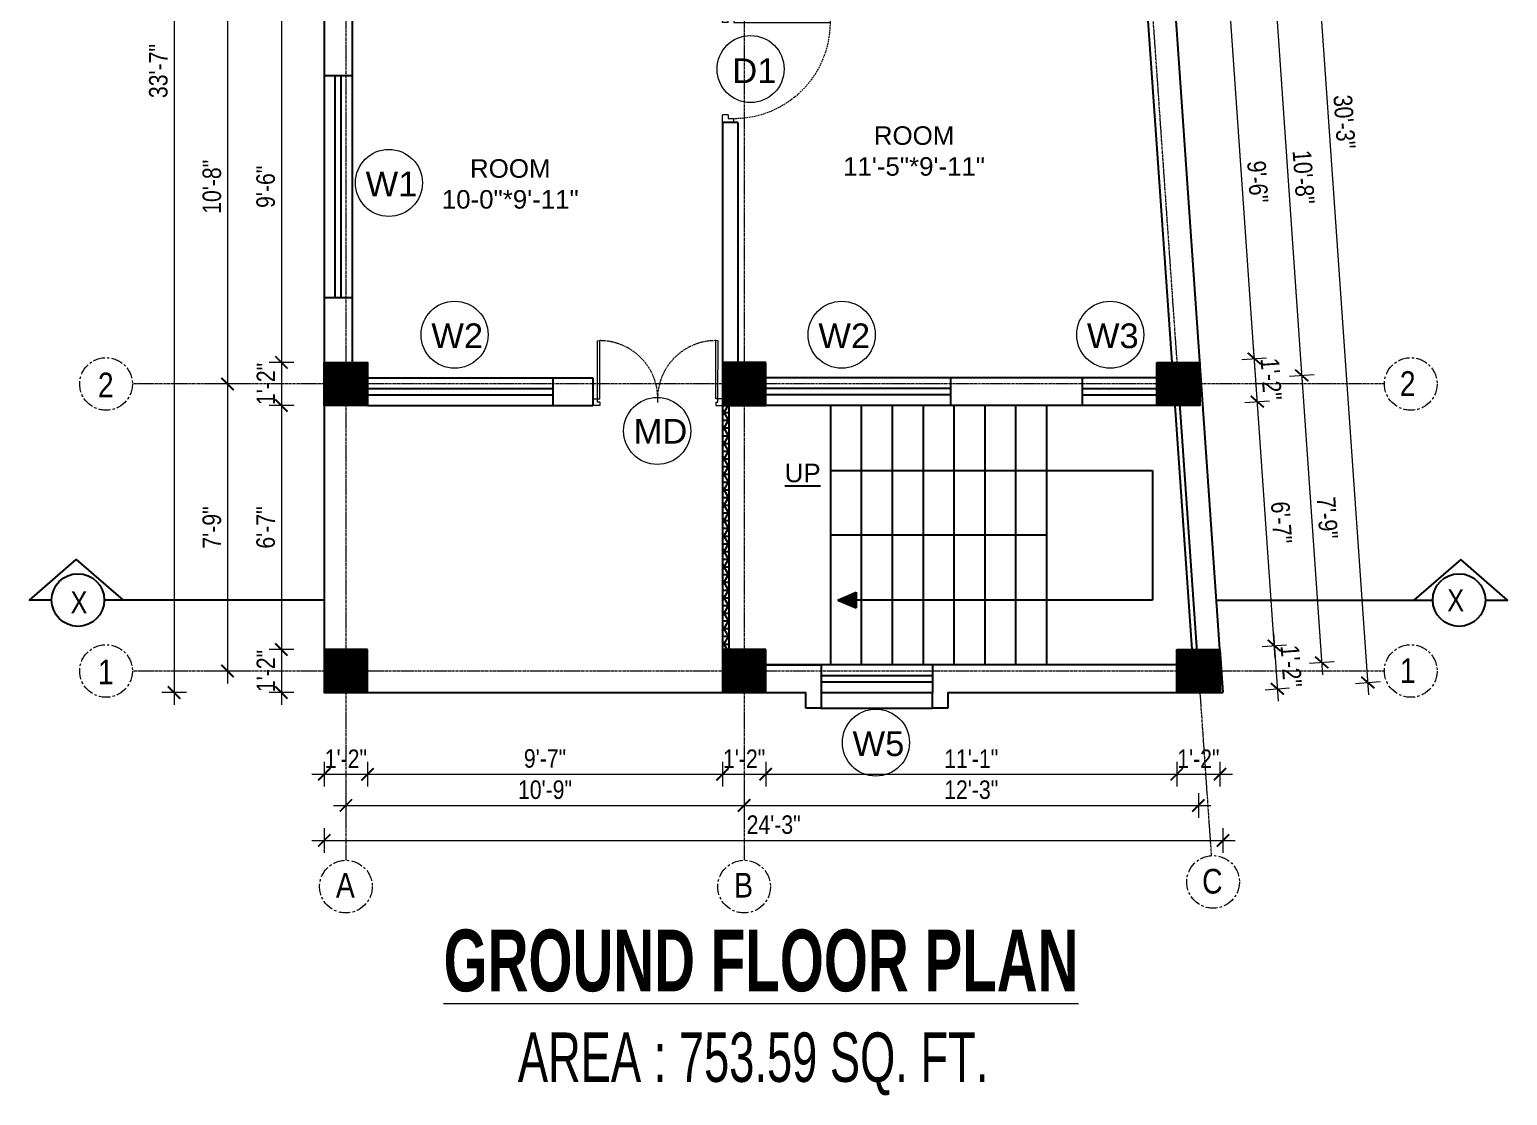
# Model space of a CAD drawing. Header units: inches. Extents: x -5142662 to -4941318, y -3361958 to -3160563.
# Drawn here: x -5011546.9 to -5011068.2, y -3260558.7 to -3260213.4 of the extents above; entities that cross this region are included whole.
import ezdxf

# ---------------------------------------------------------------- set-up
doc = ezdxf.new("R2010")
doc.units = ezdxf.units.IN
doc.header["$LTSCALE"] = 2
doc.header["$MEASUREMENT"] = 0
doc.header["$PDMODE"] = 34
doc.linetypes.add('CENTER', pattern=[2, 1.25, -0.25, 0.25, -0.25])
doc.linetypes.add('HIDDEN', pattern=[0.375, 0.25, -0.125])
doc.layers.get('0').update_dxf_attribs({"linetype": 'CONTINUOUS'})
doc.layers.get('DEFPOINTS').update_dxf_attribs({"color": 141, "linetype": 'CONTINUOUS'})
doc.layers.add('A-Hatch', color=7, linetype='CONTINUOUS')
for name, color, linetype, lineweight in [('Annotate-Lite.w', 177, 'CONTINUOUS', 9), ('Annotations-Bold.w', 177, 'CONTINUOUS', 13), ('DIM 1-100', 4, 'CONTINUOUS', 13), ('Door-Window.w', 4, 'CONTINUOUS', 15), ('TEXT', 181, 'CONTINUOUS', 25), ('Text-100.w', 254, 'CONTINUOUS', 9)]:
    doc.layers.add(name, color=color, linetype=linetype, lineweight=lineweight)
doc.styles.add('ARAIL', font='ARIALN.TTF')
doc.styles.add('Arial', font='arial.ttf', dxfattribs={"width": 0.8, "height": 12})
doc.styles.add('arial.', font='arial.ttf')
doc.styles.add('gaurav', font='arial.ttf')
doc.styles.get("Standard").update_dxf_attribs({"font": 'ARIALN.TTF'})
doc.dimstyles.new('1 by 96', dxfattribs={"dimtxt": 6, "dimasz": 4, "dimexe": 4, "dimexo": 4, "dimgap": 2, "dimtad": 1, "dimdec": 0, "dimzin": 0, "dimdsep": 46, "dimlunit": 4, "dimtxsty": 'Standard', "dimblk": 'ARCHTICK', "dimcen": 0, "dimdle": 4, "dimadec": 0, "dimazin": 0, "dimtfac": 1, "dimtdec": 0, "dimtix": 1, "dimtofl": 0, "dimtmove": 1, "dimatfit": 3, "dimldrblk": 'ARCHTICK', "dimfxl": 4, "dimfxlon": 1, "dimtolj": 1, "dimtzin": 0, "dimlwd": -1, "dimlwe": -1, "dimarcsym": 0})
pattern_1 = [(45, (79981.29465, -1619.9974), (-0.0883883476483, 0.0883883476483), [])]

# ---------------------------------------------------------------- blocks, each defined once
blk = doc.blocks.new('FDFDRE')
at = {"ltscale": 3}
for p, q in [((165701.11, -58637.82), (165701.1, -58641.5)), ((165701.1, -58641.5), (165703.55, -58641.5)), ((165704.78, -58637.83), (165701.11, -58637.82)), ((165703.55, -58641.5), (165703.53, -58672.63)), ((165704.78, -58639.66), (165703.55, -58639.66)), ((165703.55, -58639.66), (165703.55, -58641.5)), ((165703.55, -58641.5), (165704.78, -58641.5)), ((165704.78, -58641.5), (165704.76, -58672.65)), ((165704.78, -58639.66), (165704.78, -58637.83)), ((165766.98, -58637.83), (165770.65, -58637.82)), ((165766.98, -58639.66), (165766.98, -58637.83)), ((165766.98, -58639.66), (165768.2, -58639.66)), ((165766.98, -58641.5), (165767, -58672.65)), ((165768.2, -58641.5), (165766.98, -58641.5)), ((165768.2, -58639.66), (165768.2, -58641.5)), ((165770.65, -58641.5), (165768.2, -58641.5)), ((165768.2, -58641.5), (165768.22, -58672.63)), ((165770.65, -58637.82), (165770.65, -58641.5)), ((165703.53, -58672.63), (165704.76, -58672.65)), ((165768.22, -58672.63), (165767, -58672.65))]:
    blk.add_line(p, q, dxfattribs=at)
at = {"layer": 'Door-Window.w', "color": 9, "linetype": 'HIDDEN', "lineweight": 18}
for centre, start, end in [((165704.78, -58641.5), 269.96183, 3.38353), ((165766.98, -58641.5), 176.61647, 270.03817)]:
    blk.add_arc(centre, 31.16, start, end, dxfattribs=at)
blk = doc.blocks.new('3-0')
at = {"ltscale": 3}
for p, q in [((11063.05, 10097.68), (11065.97, 10099.9)), ((11065.25, 10097.81), (11066.71, 10098.92)), ((11065.97, 10099.9), (11066.71, 10098.92)), ((11063.05, 10097.68), (11064.53, 10095.73)), ((11065.99, 10096.84), (11064.53, 10095.73)), ((11065.99, 10096.84), (11065.25, 10097.81)), ((11085.5, 10074.13), (11110.32, 10092.96)), ((11086.24, 10073.15), (11111.05, 10091.97)), ((11111.05, 10091.97), (11110.32, 10092.96)), ((11084.04, 10073.02), (11082.57, 10071.91)), ((11082.57, 10071.91), (11084.79, 10068.98)), ((11084.04, 10073.02), (11084.78, 10072.04)), ((11084.78, 10072.04), (11086.24, 10073.15)), ((11084.79, 10068.98), (11087.72, 10071.2)), ((11086.24, 10073.15), (11085.5, 10074.13)), ((11087.72, 10071.2), (11086.24, 10073.15))]:
    blk.add_line(p, q, dxfattribs=at)
at = {"layer": 'Door-Window.w', "color": 9, "linetype": 'HIDDEN', "lineweight": 18}
blk.add_arc((11085.5, 10074.13), 31.16, 37.1906, 127.1465, dxfattribs=at)
blk = doc.blocks.new('_ArchTick')
at = {"color": 0, "linetype": 'ByBlock', "const_width": 0.15}
blk.add_lwpolyline([(-0.5, -0.5), (0.5, 0.5)], dxfattribs=at)
blk = doc.blocks.new('*D844')
at = {"layer": 'DEFPOINTS', "color": 0, "ltscale": 0.5, "transparency": 16777216}
for p in [(-5011451.42, -3260207.47), (-5011465.33, -3260321.23), (-5011451.42, -3260321.23)]:
    blk.add_point(p, dxfattribs=at)
at = {"layer": 'DIM 1-100', "color": 0, "ltscale": 0.5, "transparency": 16777216}
for p, q in [((-5011461.33, -3260207.47), (-5011469.33, -3260207.47)), ((-5011465.33, -3260203.47), (-5011465.33, -3260325.23)), ((-5011461.33, -3260321.23), (-5011469.33, -3260321.23))]:
    blk.add_line(p, q, dxfattribs=at)
at = {"layer": 'DIM 1-100', "color": 0, "ltscale": 0.5, "transparency": 16777216, "xscale": 4, "yscale": 4, "zscale": 4}
for p, rotation in [((-5011465.33, -3260207.47), 90), ((-5011465.33, -3260321.23), 270)]:
    blk.add_blockref('_ArchTick', p, dxfattribs=dict(at, rotation=rotation))
at = {"layer": 'DIM 1-100', "color": 0, "ltscale": 0.5, "transparency": 16777216, "insert": (-5011470.39, -3260264.35), "char_height": 6, "attachment_point": 5, "rotation": 90}
blk.add_mtext('\\A1;9\'-6"', dxfattribs=at)
blk = doc.blocks.new('*D806')
at = {"layer": 'DEFPOINTS', "color": 0, "ltscale": 0.5, "transparency": 16777216}
for p in [(-5011451.42, -3260321.23), (-5011465.33, -3260335.23), (-5011451.42, -3260335.23)]:
    blk.add_point(p, dxfattribs=at)
at = {"layer": 'DIM 1-100', "color": 0, "ltscale": 0.5, "transparency": 16777216}
for p, q in [((-5011465.33, -3260317.23), (-5011465.33, -3260339.23)), ((-5011461.33, -3260321.23), (-5011469.33, -3260321.23)), ((-5011461.33, -3260335.23), (-5011469.33, -3260335.23))]:
    blk.add_line(p, q, dxfattribs=at)
at = {"layer": 'DIM 1-100', "color": 0, "ltscale": 0.5, "transparency": 16777216, "xscale": 4, "yscale": 4, "zscale": 4}
for p, rotation in [((-5011465.33, -3260321.23), 90), ((-5011465.33, -3260335.23), 270)]:
    blk.add_blockref('_ArchTick', p, dxfattribs=dict(at, rotation=rotation))
at = {"layer": 'DIM 1-100', "color": 0, "ltscale": 0.5, "transparency": 16777216, "insert": (-5011470.34, -3260328.23), "char_height": 6, "attachment_point": 5, "rotation": 90}
blk.add_mtext('\\A1;1\'-2"', dxfattribs=at)
blk = doc.blocks.new('*D807')
at = {"layer": 'DEFPOINTS', "color": 0, "ltscale": 0.5, "transparency": 16777216}
for p in [(-5011451.42, -3260335.23), (-5011465.33, -3260414.23), (-5011451.42, -3260414.23)]:
    blk.add_point(p, dxfattribs=at)
at = {"layer": 'DIM 1-100', "color": 0, "ltscale": 0.5, "transparency": 16777216}
for p, q in [((-5011465.33, -3260331.23), (-5011465.33, -3260418.23)), ((-5011461.33, -3260335.23), (-5011469.33, -3260335.23)), ((-5011461.33, -3260414.23), (-5011469.33, -3260414.23))]:
    blk.add_line(p, q, dxfattribs=at)
at = {"layer": 'DIM 1-100', "color": 0, "ltscale": 0.5, "transparency": 16777216, "xscale": 4, "yscale": 4, "zscale": 4}
for p, rotation in [((-5011465.33, -3260335.23), 90), ((-5011465.33, -3260414.23), 270)]:
    blk.add_blockref('_ArchTick', p, dxfattribs=dict(at, rotation=rotation))
at = {"layer": 'DIM 1-100', "color": 0, "ltscale": 0.5, "transparency": 16777216, "insert": (-5011470.39, -3260374.73), "char_height": 6, "attachment_point": 5, "rotation": 90}
blk.add_mtext('\\A1;6\'-7"', dxfattribs=at)
blk = doc.blocks.new('*D808')
at = {"layer": 'DEFPOINTS', "color": 0, "ltscale": 0.5, "transparency": 16777216}
for p in [(-5011451.42, -3260414.23), (-5011465.33, -3260428.23), (-5011451.42, -3260428.23)]:
    blk.add_point(p, dxfattribs=at)
at = {"layer": 'DIM 1-100', "color": 0, "ltscale": 0.5, "transparency": 16777216}
for p, q in [((-5011465.33, -3260410.23), (-5011465.33, -3260432.23)), ((-5011461.33, -3260414.23), (-5011469.33, -3260414.23)), ((-5011461.33, -3260428.23), (-5011469.33, -3260428.23))]:
    blk.add_line(p, q, dxfattribs=at)
at = {"layer": 'DIM 1-100', "color": 0, "ltscale": 0.5, "transparency": 16777216, "xscale": 4, "yscale": 4, "zscale": 4}
for p, rotation in [((-5011465.33, -3260414.23), 90), ((-5011465.33, -3260428.23), 270)]:
    blk.add_blockref('_ArchTick', p, dxfattribs=dict(at, rotation=rotation))
at = {"layer": 'DIM 1-100', "color": 0, "ltscale": 0.5, "transparency": 16777216, "insert": (-5011470.34, -3260421.23), "char_height": 6, "attachment_point": 5, "rotation": 90}
blk.add_mtext('\\A1;1\'-2"', dxfattribs=at)
blk = doc.blocks.new('*D810')
at = {"layer": 'DEFPOINTS', "color": 0, "ltscale": 0.5, "transparency": 16777216}
for p in [(-5011444.42, -3260200.47), (-5011482.75, -3260328.23), (-5011444.42, -3260328.23)]:
    blk.add_point(p, dxfattribs=at)
at = {"layer": 'DIM 1-100', "color": 0, "ltscale": 0.5, "transparency": 16777216}
for p, q in [((-5011482.75, -3260196.47), (-5011482.75, -3260332.23)), ((-5011478.75, -3260200.47), (-5011486.75, -3260200.47)), ((-5011478.75, -3260328.23), (-5011486.75, -3260328.23))]:
    blk.add_line(p, q, dxfattribs=at)
at = {"layer": 'DIM 1-100', "color": 0, "ltscale": 0.5, "transparency": 16777216, "xscale": 4, "yscale": 4, "zscale": 4}
for p, rotation in [((-5011482.75, -3260200.47), 90), ((-5011482.75, -3260328.23), 270)]:
    blk.add_blockref('_ArchTick', p, dxfattribs=dict(at, rotation=rotation))
at = {"layer": 'DIM 1-100', "color": 0, "ltscale": 0.5, "transparency": 16777216, "insert": (-5011487.82, -3260264.35), "char_height": 6, "attachment_point": 5, "rotation": 90}
blk.add_mtext('\\A1;10\'-8"', dxfattribs=at)
blk = doc.blocks.new('*D811')
at = {"layer": 'DEFPOINTS', "color": 0, "ltscale": 0.5, "transparency": 16777216}
for p in [(-5011444.42, -3260328.23), (-5011482.75, -3260421.23), (-5011444.42, -3260421.23)]:
    blk.add_point(p, dxfattribs=at)
at = {"layer": 'DIM 1-100', "color": 0, "ltscale": 0.5, "transparency": 16777216}
for p, q in [((-5011482.75, -3260324.23), (-5011482.75, -3260425.23)), ((-5011478.75, -3260328.23), (-5011486.75, -3260328.23)), ((-5011478.75, -3260421.23), (-5011486.75, -3260421.23))]:
    blk.add_line(p, q, dxfattribs=at)
at = {"layer": 'DIM 1-100', "color": 0, "ltscale": 0.5, "transparency": 16777216, "xscale": 4, "yscale": 4, "zscale": 4}
for p, rotation in [((-5011482.75, -3260328.23), 90), ((-5011482.75, -3260421.23), 270)]:
    blk.add_blockref('_ArchTick', p, dxfattribs=dict(at, rotation=rotation))
at = {"layer": 'DIM 1-100', "color": 0, "ltscale": 0.5, "transparency": 16777216, "insert": (-5011487.82, -3260374.73), "char_height": 6, "attachment_point": 5, "rotation": 90}
blk.add_mtext('\\A1;7\'-9"', dxfattribs=at)
blk = doc.blocks.new('*D812')
at = {"layer": 'DEFPOINTS', "color": 0, "ltscale": 0.5, "transparency": 16777216}
for p in [(-5011451.42, -3260025.47), (-5011500.09, -3260428.23), (-5011451.42, -3260428.23)]:
    blk.add_point(p, dxfattribs=at)
at = {"layer": 'DIM 1-100', "color": 0, "ltscale": 0.5, "transparency": 16777216}
for p, q in [((-5011496.09, -3260025.47), (-5011504.09, -3260025.47)), ((-5011500.09, -3260021.47), (-5011500.09, -3260432.23)), ((-5011496.09, -3260428.23), (-5011504.09, -3260428.23))]:
    blk.add_line(p, q, dxfattribs=at)
at = {"layer": 'DIM 1-100', "color": 0, "ltscale": 0.5, "transparency": 16777216, "xscale": 4, "yscale": 4, "zscale": 4}
for p, rotation in [((-5011500.09, -3260025.47), 90), ((-5011500.09, -3260428.23), 270)]:
    blk.add_blockref('_ArchTick', p, dxfattribs=dict(at, rotation=rotation))
at = {"layer": 'DIM 1-100', "color": 0, "ltscale": 0.5, "transparency": 16777216, "insert": (-5011505.15, -3260226.85), "char_height": 6, "attachment_point": 5, "rotation": 90}
blk.add_mtext('\\A1;33\'-7"', dxfattribs=at)
blk = doc.blocks.new('*D817')
at = {"layer": 'DEFPOINTS', "color": 0, "ltscale": 0.5, "transparency": 16777216}
for p in [(-5011451.42, -3260428.23), (-5011437.42, -3260428.23), (-5011437.42, -3260454.67)]:
    blk.add_point(p, dxfattribs=at)
at = {"layer": 'DIM 1-100', "color": 0, "ltscale": 0.5, "transparency": 16777216}
for p, q in [((-5011451.42, -3260450.67), (-5011451.42, -3260458.67)), ((-5011437.42, -3260450.67), (-5011437.42, -3260458.67)), ((-5011455.42, -3260454.67), (-5011433.42, -3260454.67))]:
    blk.add_line(p, q, dxfattribs=at)
at = {"layer": 'DIM 1-100', "color": 0, "ltscale": 0.5, "transparency": 16777216, "xscale": 4, "yscale": 4, "zscale": 4, "rotation": 180}
blk.add_blockref('_ArchTick', (-5011451.42, -3260454.67), dxfattribs=at)
at = {"layer": 'DIM 1-100', "color": 0, "ltscale": 0.5, "transparency": 16777216, "xscale": 4, "yscale": 4, "zscale": 4}
blk.add_blockref('_ArchTick', (-5011437.42, -3260454.67), dxfattribs=at)
at = {"layer": 'DIM 1-100', "color": 0, "ltscale": 0.5, "transparency": 16777216, "insert": (-5011444.42, -3260449.66), "char_height": 6, "attachment_point": 5}
blk.add_mtext('\\A1;1\'-2"', dxfattribs=at)
blk = doc.blocks.new('*D818')
at = {"layer": 'DEFPOINTS', "color": 0, "ltscale": 0.5, "transparency": 16777216}
for p in [(-5011437.42, -3260428.23), (-5011322.42, -3260428.23), (-5011322.42, -3260454.67)]:
    blk.add_point(p, dxfattribs=at)
at = {"layer": 'DIM 1-100', "color": 0, "ltscale": 0.5, "transparency": 16777216}
for p, q in [((-5011437.42, -3260450.67), (-5011437.42, -3260458.67)), ((-5011322.42, -3260450.67), (-5011322.42, -3260458.67)), ((-5011441.42, -3260454.67), (-5011318.42, -3260454.67))]:
    blk.add_line(p, q, dxfattribs=at)
at = {"layer": 'DIM 1-100', "color": 0, "ltscale": 0.5, "transparency": 16777216, "xscale": 4, "yscale": 4, "zscale": 4, "rotation": 180}
blk.add_blockref('_ArchTick', (-5011437.42, -3260454.67), dxfattribs=at)
at = {"layer": 'DIM 1-100', "color": 0, "ltscale": 0.5, "transparency": 16777216, "xscale": 4, "yscale": 4, "zscale": 4}
blk.add_blockref('_ArchTick', (-5011322.42, -3260454.67), dxfattribs=at)
at = {"layer": 'DIM 1-100', "color": 0, "ltscale": 0.5, "transparency": 16777216, "insert": (-5011379.92, -3260449.6), "char_height": 6, "attachment_point": 5}
blk.add_mtext('\\A1;9\'-7"', dxfattribs=at)
blk = doc.blocks.new('*D819')
at = {"layer": 'DEFPOINTS', "color": 0, "ltscale": 0.5, "transparency": 16777216}
for p in [(-5011322.42, -3260428.23), (-5011308.42, -3260428.23), (-5011308.42, -3260454.67)]:
    blk.add_point(p, dxfattribs=at)
at = {"layer": 'DIM 1-100', "color": 0, "ltscale": 0.5, "transparency": 16777216}
for p, q in [((-5011322.42, -3260450.67), (-5011322.42, -3260458.67)), ((-5011308.42, -3260450.67), (-5011308.42, -3260458.67)), ((-5011326.42, -3260454.67), (-5011304.42, -3260454.67))]:
    blk.add_line(p, q, dxfattribs=at)
at = {"layer": 'DIM 1-100', "color": 0, "ltscale": 0.5, "transparency": 16777216, "xscale": 4, "yscale": 4, "zscale": 4, "rotation": 180}
blk.add_blockref('_ArchTick', (-5011322.42, -3260454.67), dxfattribs=at)
at = {"layer": 'DIM 1-100', "color": 0, "ltscale": 0.5, "transparency": 16777216, "xscale": 4, "yscale": 4, "zscale": 4}
blk.add_blockref('_ArchTick', (-5011308.42, -3260454.67), dxfattribs=at)
at = {"layer": 'DIM 1-100', "color": 0, "ltscale": 0.5, "transparency": 16777216, "insert": (-5011315.42, -3260449.66), "char_height": 6, "attachment_point": 5}
blk.add_mtext('\\A1;1\'-2"', dxfattribs=at)
blk = doc.blocks.new('*D820')
at = {"layer": 'DEFPOINTS', "color": 0, "ltscale": 0.5, "transparency": 16777216}
for p in [(-5011308.42, -3260428.23), (-5011175.27, -3260428.23), (-5011175.27, -3260454.67)]:
    blk.add_point(p, dxfattribs=at)
at = {"layer": 'DIM 1-100', "color": 0, "ltscale": 0.5, "transparency": 16777216}
for p, q in [((-5011308.42, -3260450.67), (-5011308.42, -3260458.67)), ((-5011175.27, -3260450.67), (-5011175.27, -3260458.67)), ((-5011312.42, -3260454.67), (-5011171.27, -3260454.67))]:
    blk.add_line(p, q, dxfattribs=at)
at = {"layer": 'DIM 1-100', "color": 0, "ltscale": 0.5, "transparency": 16777216, "xscale": 4, "yscale": 4, "zscale": 4, "rotation": 180}
blk.add_blockref('_ArchTick', (-5011308.42, -3260454.67), dxfattribs=at)
at = {"layer": 'DIM 1-100', "color": 0, "ltscale": 0.5, "transparency": 16777216, "xscale": 4, "yscale": 4, "zscale": 4}
blk.add_blockref('_ArchTick', (-5011175.27, -3260454.67), dxfattribs=at)
at = {"layer": 'DIM 1-100', "color": 0, "ltscale": 0.5, "transparency": 16777216, "insert": (-5011241.85, -3260449.66), "char_height": 6, "attachment_point": 5}
blk.add_mtext('\\A1;11\'-1"', dxfattribs=at)
blk = doc.blocks.new('*D845')
at = {"layer": 'DEFPOINTS', "color": 0, "ltscale": 0.5, "transparency": 16777216}
for p in [(-5011175.27, -3260428.23), (-5011161.27, -3260428.23), (-5011161.27, -3260454.67)]:
    blk.add_point(p, dxfattribs=at)
at = {"layer": 'DIM 1-100', "color": 0, "ltscale": 0.5, "transparency": 16777216}
for p, q in [((-5011175.27, -3260450.67), (-5011175.27, -3260458.67)), ((-5011161.27, -3260450.67), (-5011161.27, -3260458.67)), ((-5011179.27, -3260454.67), (-5011157.27, -3260454.67))]:
    blk.add_line(p, q, dxfattribs=at)
at = {"layer": 'DIM 1-100', "color": 0, "ltscale": 0.5, "transparency": 16777216, "xscale": 4, "yscale": 4, "zscale": 4, "rotation": 180}
blk.add_blockref('_ArchTick', (-5011175.27, -3260454.67), dxfattribs=at)
at = {"layer": 'DIM 1-100', "color": 0, "ltscale": 0.5, "transparency": 16777216, "xscale": 4, "yscale": 4, "zscale": 4}
blk.add_blockref('_ArchTick', (-5011161.27, -3260454.67), dxfattribs=at)
at = {"layer": 'DIM 1-100', "color": 0, "ltscale": 0.5, "transparency": 16777216, "insert": (-5011168.27, -3260449.66), "char_height": 6, "attachment_point": 5}
blk.add_mtext('\\A1;1\'-2"', dxfattribs=at)
blk = doc.blocks.new('*D846')
at = {"layer": 'DEFPOINTS', "color": 0, "ltscale": 0.5, "transparency": 16777216}
for p in [(-5011444.42, -3260421.23), (-5011315.42, -3260421.23), (-5011315.42, -3260464.79)]:
    blk.add_point(p, dxfattribs=at)
at = {"layer": 'DIM 1-100', "color": 0, "ltscale": 0.5, "transparency": 16777216}
for p, q in [((-5011444.42, -3260460.79), (-5011444.42, -3260468.79)), ((-5011315.42, -3260460.79), (-5011315.42, -3260468.79)), ((-5011448.42, -3260464.79), (-5011311.42, -3260464.79))]:
    blk.add_line(p, q, dxfattribs=at)
at = {"layer": 'DIM 1-100', "color": 0, "ltscale": 0.5, "transparency": 16777216, "xscale": 4, "yscale": 4, "zscale": 4, "rotation": 180}
blk.add_blockref('_ArchTick', (-5011444.42, -3260464.79), dxfattribs=at)
at = {"layer": 'DIM 1-100', "color": 0, "ltscale": 0.5, "transparency": 16777216, "xscale": 4, "yscale": 4, "zscale": 4}
blk.add_blockref('_ArchTick', (-5011315.42, -3260464.79), dxfattribs=at)
at = {"layer": 'DIM 1-100', "color": 0, "ltscale": 0.5, "transparency": 16777216, "insert": (-5011379.92, -3260459.72), "char_height": 6, "attachment_point": 5}
blk.add_mtext('\\A1;10\'-9"', dxfattribs=at)
blk = doc.blocks.new('*D847')
at = {"layer": 'DEFPOINTS', "color": 0, "ltscale": 0.5, "transparency": 16777216}
for p in [(-5011315.42, -3260421.23), (-5011168.27, -3260421.23), (-5011168.27, -3260464.79)]:
    blk.add_point(p, dxfattribs=at)
at = {"layer": 'DIM 1-100', "color": 0, "ltscale": 0.5, "transparency": 16777216}
for p, q in [((-5011315.42, -3260460.79), (-5011315.42, -3260468.79)), ((-5011168.27, -3260460.79), (-5011168.27, -3260468.79)), ((-5011319.42, -3260464.79), (-5011164.27, -3260464.79))]:
    blk.add_line(p, q, dxfattribs=at)
at = {"layer": 'DIM 1-100', "color": 0, "ltscale": 0.5, "transparency": 16777216, "xscale": 4, "yscale": 4, "zscale": 4, "rotation": 180}
blk.add_blockref('_ArchTick', (-5011315.42, -3260464.79), dxfattribs=at)
at = {"layer": 'DIM 1-100', "color": 0, "ltscale": 0.5, "transparency": 16777216, "xscale": 4, "yscale": 4, "zscale": 4}
blk.add_blockref('_ArchTick', (-5011168.27, -3260464.79), dxfattribs=at)
at = {"layer": 'DIM 1-100', "color": 0, "ltscale": 0.5, "transparency": 16777216, "insert": (-5011241.85, -3260459.72), "char_height": 6, "attachment_point": 5}
blk.add_mtext('\\A1;12\'-3"', dxfattribs=at)
blk = doc.blocks.new('*D848')
at = {"layer": 'DEFPOINTS', "color": 0, "ltscale": 0.5, "transparency": 16777216}
for p in [(-5011451.42, -3260428.23), (-5011160.3, -3260428.23), (-5011160.3, -3260476.11)]:
    blk.add_point(p, dxfattribs=at)
at = {"layer": 'DIM 1-100', "color": 0, "ltscale": 0.5, "transparency": 16777216}
for p, q in [((-5011451.42, -3260472.11), (-5011451.42, -3260480.11)), ((-5011160.3, -3260472.11), (-5011160.3, -3260480.11)), ((-5011455.42, -3260476.11), (-5011156.3, -3260476.11))]:
    blk.add_line(p, q, dxfattribs=at)
at = {"layer": 'DIM 1-100', "color": 0, "ltscale": 0.5, "transparency": 16777216, "xscale": 4, "yscale": 4, "zscale": 4, "rotation": 180}
blk.add_blockref('_ArchTick', (-5011451.42, -3260476.11), dxfattribs=at)
at = {"layer": 'DIM 1-100', "color": 0, "ltscale": 0.5, "transparency": 16777216, "xscale": 4, "yscale": 4, "zscale": 4}
blk.add_blockref('_ArchTick', (-5011160.3, -3260476.11), dxfattribs=at)
at = {"layer": 'DIM 1-100', "color": 0, "ltscale": 0.5, "transparency": 16777216, "insert": (-5011305.86, -3260471.05), "char_height": 6, "attachment_point": 5}
blk.add_mtext('\\A1;24\'-3"', dxfattribs=at)
blk = doc.blocks.new('*D849')
at = {"layer": 'DEFPOINTS', "color": 0, "ltscale": 0.5, "transparency": 16777216}
for p in [(-5011161.27, -3260414.23), (-5011142.69, -3260427), (-5011160.3, -3260428.23)]:
    blk.add_point(p, dxfattribs=at)
at = {"layer": 'DIM 1-100', "color": 0, "ltscale": 0.5, "transparency": 16777216}
for p, q in [((-5011147.66, -3260413.28), (-5011139.68, -3260412.72)), ((-5011143.95, -3260409.01), (-5011142.42, -3260430.99)), ((-5011146.68, -3260427.28), (-5011138.7, -3260426.72))]:
    blk.add_line(p, q, dxfattribs=at)
at = {"layer": 'DIM 1-100', "color": 0, "ltscale": 0.5, "transparency": 16777216, "xscale": 4, "yscale": 4, "zscale": 4}
for p, rotation in [((-5011143.67, -3260413), 93.98810611649257), ((-5011142.69, -3260427), 273.9881061164926)]:
    blk.add_blockref('_ArchTick', p, dxfattribs=dict(at, rotation=rotation))
at = {"layer": 'DIM 1-100', "color": 0, "ltscale": 0.5, "transparency": 16777216, "insert": (-5011138.18, -3260419.65), "char_height": 6, "attachment_point": 5, "rotation": 273.9881}
blk.add_mtext('\\A1;1\'-2"', dxfattribs=at)
blk = doc.blocks.new('*D850')
at = {"layer": 'DEFPOINTS', "color": 0, "ltscale": 0.5, "transparency": 16777216}
for p in [(-5011167.41, -3260335.23), (-5011149.18, -3260333.96), (-5011161.27, -3260414.23)]:
    blk.add_point(p, dxfattribs=at)
at = {"layer": 'DIM 1-100', "color": 0, "ltscale": 0.5, "transparency": 16777216}
for p, q in [((-5011143.39, -3260416.99), (-5011149.46, -3260329.97)), ((-5011153.17, -3260334.23), (-5011145.19, -3260333.68)), ((-5011147.66, -3260413.28), (-5011139.68, -3260412.72))]:
    blk.add_line(p, q, dxfattribs=at)
at = {"layer": 'DIM 1-100', "color": 0, "ltscale": 0.5, "transparency": 16777216, "xscale": 4, "yscale": 4, "zscale": 4}
for p, rotation in [((-5011149.18, -3260333.96), 93.98810609594732), ((-5011143.67, -3260413), 273.9881060959473)]:
    blk.add_blockref('_ArchTick', p, dxfattribs=dict(at, rotation=rotation))
at = {"layer": 'DIM 1-100', "color": 0, "ltscale": 0.5, "transparency": 16777216, "insert": (-5011141.37, -3260373.13), "char_height": 6, "attachment_point": 5, "rotation": 273.9881}
blk.add_mtext('\\A1;6\'-7"', dxfattribs=at)
blk = doc.blocks.new('*D851')
at = {"layer": 'DEFPOINTS', "color": 0, "ltscale": 0.5, "transparency": 16777216}
for p in [(-5011167.76, -3260321.23), (-5011150.15, -3260320), (-5011167.41, -3260335.23)]:
    blk.add_point(p, dxfattribs=at)
at = {"layer": 'DIM 1-100', "color": 0, "ltscale": 0.5, "transparency": 16777216}
for p, q in [((-5011148.9, -3260337.95), (-5011150.43, -3260316.01)), ((-5011154.14, -3260320.28), (-5011146.16, -3260319.72)), ((-5011153.17, -3260334.23), (-5011145.19, -3260333.68))]:
    blk.add_line(p, q, dxfattribs=at)
at = {"layer": 'DIM 1-100', "color": 0, "ltscale": 0.5, "transparency": 16777216, "xscale": 4, "yscale": 4, "zscale": 4}
for p, rotation in [((-5011150.15, -3260320), 93.98810609594732), ((-5011149.18, -3260333.96), 273.9881060959473)]:
    blk.add_blockref('_ArchTick', p, dxfattribs=dict(at, rotation=rotation))
at = {"layer": 'DIM 1-100', "color": 0, "ltscale": 0.5, "transparency": 16777216, "insert": (-5011144.67, -3260326.63), "char_height": 6, "attachment_point": 5, "rotation": 273.9881}
blk.add_mtext('\\A1;1\'-2"', dxfattribs=at)
blk = doc.blocks.new('*D852')
at = {"layer": 'DEFPOINTS', "color": 0, "ltscale": 0.5, "transparency": 16777216}
for p in [(-5011176.67, -3260207.47), (-5011158.09, -3260206.17), (-5011167.76, -3260321.23)]:
    blk.add_point(p, dxfattribs=at)
at = {"layer": 'DIM 1-100', "color": 0, "ltscale": 0.5, "transparency": 16777216}
for p, q in [((-5011149.88, -3260323.99), (-5011158.37, -3260202.18)), ((-5011162.08, -3260206.45), (-5011154.1, -3260205.89)), ((-5011154.14, -3260320.28), (-5011146.16, -3260319.72))]:
    blk.add_line(p, q, dxfattribs=at)
at = {"layer": 'DIM 1-100', "color": 0, "ltscale": 0.5, "transparency": 16777216, "xscale": 4, "yscale": 4, "zscale": 4}
for p, rotation in [((-5011158.09, -3260206.17), 93.98810609594732), ((-5011150.15, -3260320), 273.9881060959473)]:
    blk.add_blockref('_ArchTick', p, dxfattribs=dict(at, rotation=rotation))
at = {"layer": 'DIM 1-100', "color": 0, "ltscale": 0.5, "transparency": 16777216, "insert": (-5011149.07, -3260262.73), "char_height": 6, "attachment_point": 5, "rotation": 273.9881}
blk.add_mtext('\\A1;9\'-6"', dxfattribs=at)
blk = doc.blocks.new('*D859')
at = {"layer": 'DEFPOINTS', "color": 0, "ltscale": 0.5, "transparency": 16777216}
for p in [(-5011183.67, -3260200.47), (-5011134.8, -3260325.44), (-5011174.76, -3260328.23)]:
    blk.add_point(p, dxfattribs=at)
at = {"layer": 'DIM 1-100', "color": 0, "ltscale": 0.5, "transparency": 16777216}
for p, q in [((-5011147.7, -3260197.96), (-5011139.72, -3260197.4)), ((-5011143.98, -3260193.69), (-5011134.52, -3260329.43)), ((-5011138.79, -3260325.72), (-5011130.81, -3260325.16))]:
    blk.add_line(p, q, dxfattribs=at)
at = {"layer": 'DIM 1-100', "color": 0, "ltscale": 0.5, "transparency": 16777216, "xscale": 4, "yscale": 4, "zscale": 4}
for p, rotation in [((-5011143.71, -3260197.68), 93.98810609594732), ((-5011134.8, -3260325.44), 273.9881060959473)]:
    blk.add_blockref('_ArchTick', p, dxfattribs=dict(at, rotation=rotation))
at = {"layer": 'DIM 1-100', "color": 0, "ltscale": 0.5, "transparency": 16777216, "insert": (-5011134.2, -3260261.21), "char_height": 6, "attachment_point": 5, "rotation": 273.9881}
blk.add_mtext('\\A1;10\'-8"', dxfattribs=at)
blk = doc.blocks.new('*D821')
at = {"layer": 'DEFPOINTS', "color": 0, "ltscale": 0.5, "transparency": 16777216}
for p in [(-5011174.76, -3260328.23), (-5011168.27, -3260421.23), (-5011128.32, -3260418.44)]:
    blk.add_point(p, dxfattribs=at)
at = {"layer": 'DIM 1-100', "color": 0, "ltscale": 0.5, "transparency": 16777216}
for p, q in [((-5011135.08, -3260321.45), (-5011128.04, -3260422.43)), ((-5011138.79, -3260325.72), (-5011130.81, -3260325.16)), ((-5011132.31, -3260418.72), (-5011124.32, -3260418.16))]:
    blk.add_line(p, q, dxfattribs=at)
at = {"layer": 'DIM 1-100', "color": 0, "ltscale": 0.5, "transparency": 16777216, "xscale": 4, "yscale": 4, "zscale": 4}
for p, rotation in [((-5011134.8, -3260325.44), 93.98810609594732), ((-5011128.32, -3260418.44), 273.9881060959473)]:
    blk.add_blockref('_ArchTick', p, dxfattribs=dict(at, rotation=rotation))
at = {"layer": 'DIM 1-100', "color": 0, "ltscale": 0.5, "transparency": 16777216, "insert": (-5011126.51, -3260371.59), "char_height": 6, "attachment_point": 5, "rotation": 273.9881}
blk.add_mtext('\\A1;7\'-9"', dxfattribs=at)
blk = doc.blocks.new('*D823')
at = {"layer": 'DEFPOINTS', "color": 0, "ltscale": 0.5, "transparency": 16777216}
for p in [(-5011138.66, -3260062.36), (-5011185.58, -3260065.63), (-5011160.3, -3260428.23)]:
    blk.add_point(p, dxfattribs=at)
at = {"layer": 'DIM 1-100', "color": 0, "ltscale": 0.5, "transparency": 16777216}
for p, q in [((-5011113.1, -3260428.95), (-5011138.93, -3260058.37)), ((-5011142.65, -3260062.64), (-5011134.67, -3260062.08)), ((-5011117.37, -3260425.23), (-5011109.39, -3260424.68))]:
    blk.add_line(p, q, dxfattribs=at)
at = {"layer": 'DIM 1-100', "color": 0, "ltscale": 0.5, "transparency": 16777216, "xscale": 4, "yscale": 4, "zscale": 4}
for p, rotation in [((-5011138.66, -3260062.36), 93.98810611425189), ((-5011113.38, -3260424.96), 273.9881061142519)]:
    blk.add_blockref('_ArchTick', p, dxfattribs=dict(at, rotation=rotation))
at = {"layer": 'DIM 1-100', "color": 0, "ltscale": 0.5, "transparency": 16777216, "insert": (-5011120.97, -3260243.3), "char_height": 6, "attachment_point": 5, "rotation": 273.9881}
blk.add_mtext('\\A1;30\'-3"', dxfattribs=at)

msp = doc.modelspace()

# ---------------------------------------------------------------- hatches: boundary and pattern name
at = {"layer": 'A-Hatch', "ltscale": 0.5}
h = msp.add_hatch(dxfattribs=at)
h.set_pattern_fill('ANSI31', color=256)
h.set_pattern_definition(pattern_1)
h.paths.add_polyline_path([(-5011437.42, -3260326.23), (-5011437.42, -3260321.23), (-5011451.42, -3260321.23), (-5011451.42, -3260335.23), (-5011437.42, -3260335.23)])
h = msp.add_hatch(dxfattribs=at)
h.set_pattern_fill('ANSI31', color=256)
h.set_pattern_definition(pattern_1)
h.paths.add_polyline_path([(-5011308.42, -3260321.23), (-5011322.42, -3260321.23), (-5011322.42, -3260333.01), (-5011322.42, -3260333.01), (-5011322.42, -3260335.23), (-5011308.42, -3260335.23)])
h = msp.add_hatch(dxfattribs=at)
h.set_pattern_fill('ANSI31', color=256)
h.set_pattern_definition(pattern_1)
h.paths.add_polyline_path([(-5011167.76, -3260321.23), (-5011181.76, -3260321.23), (-5011181.76, -3260335.23), (-5011167.76, -3260335.23)])
at = {"layer": 'A-Hatch', "transparency": 33554661}
h = msp.add_hatch(dxfattribs=at)
h.set_pattern_fill('NET3', color=256, scale=20)
h.set_pattern_definition([(0, (73836.345, -1619.9974), (0, 2.5), []), (60, (73836.345, -1619.9974), (-2.1650635095, 1.25), []), (120, (73836.345, -1619.9974), (-2.1650635095, -1.25), [])])
h.paths.add_polyline_path([(-5011320.42, -3260335.23), (-5011322.42, -3260335.23), (-5011322.42, -3260414.23), (-5011320.42, -3260414.23)])
at = {"layer": 'A-Hatch', "ltscale": 0.5}
h = msp.add_hatch(dxfattribs=at)
h.set_pattern_fill('ANSI31', color=256)
h.set_pattern_definition(pattern_1)
h.paths.add_polyline_path([(-5011285.08, -3260398.23), (-5011279.16, -3260400.74), (-5011279.16, -3260395.72)])
h = msp.add_hatch(dxfattribs=at)
h.set_pattern_fill('ANSI31', color=256)
h.set_pattern_definition(pattern_1)
h.paths.add_polyline_path([(-5011437.42, -3260414.23), (-5011451.42, -3260414.23), (-5011451.42, -3260428.23), (-5011437.42, -3260428.23)])
h = msp.add_hatch(dxfattribs=at)
h.set_pattern_fill('ANSI31', color=256)
h.set_pattern_definition(pattern_1)
h.paths.add_polyline_path([(-5011308.42, -3260414.23), (-5011322.42, -3260414.23), (-5011322.42, -3260428.23), (-5011308.42, -3260428.23)])
h = msp.add_hatch(dxfattribs=at)
h.set_pattern_fill('ANSI31', color=256)
h.set_pattern_definition(pattern_1)
h.paths.add_polyline_path([(-5011161.27, -3260414.23), (-5011175.27, -3260414.23), (-5011175.27, -3260428.23), (-5011161.27, -3260428.23)])

# ---------------------------------------------------------------- linework, layer by layer
at = {"ltscale": 0.5}
for p, q in [((-5011160.3, -3260428.23), (-5011185.58, -3260065.63)), ((-5011451.42, -3260193.47), (-5011451.42, -3260428.23)), ((-5011442.42, -3260207.47), (-5011442.42, -3260321.23)), ((-5011176.78, -3260321.23), (-5011184.71, -3260207.47)), ((-5011442.42, -3260228.35), (-5011451.42, -3260228.35)), ((-5011447.92, -3260300.35), (-5011447.92, -3260228.35)), ((-5011445.92, -3260300.35), (-5011445.92, -3260228.35)), ((-5011322.42, -3260243.47), (-5011322.42, -3260321.23)), ((-5011317.42, -3260243.47), (-5011322.42, -3260243.47)), ((-5011317.42, -3260243.47), (-5011317.42, -3260321.23)), ((-5011442.42, -3260300.35), (-5011451.42, -3260300.35)), ((-5011437.42, -3260326.23), (-5011364.42, -3260326.23)), ((-5011437.42, -3260326.23), (-5011437.42, -3260335.23)), ((-5011377.42, -3260326.23), (-5011377.42, -3260335.23)), ((-5011364.42, -3260326.23), (-5011364.42, -3260335.23)), ((-5011181.76, -3260326.23), (-5011308.42, -3260326.23)), ((-5011248.42, -3260335.23), (-5011248.42, -3260326.23)), ((-5011205.76, -3260335.23), (-5011205.76, -3260326.23)), ((-5011437.42, -3260329.73), (-5011377.42, -3260329.73)), ((-5011437.42, -3260331.73), (-5011377.42, -3260331.73)), ((-5011248.42, -3260329.73), (-5011308.42, -3260329.73)), ((-5011248.42, -3260331.73), (-5011308.42, -3260331.73)), ((-5011205.76, -3260329.73), (-5011181.76, -3260329.73)), ((-5011205.76, -3260331.73), (-5011181.76, -3260331.73)), ((-5011168.27, -3260421.23), (-5011174.76, -3260328.23)), ((-5011437.42, -3260335.23), (-5011364.42, -3260335.23)), ((-5011322.42, -3260335.23), (-5011322.42, -3260414.23)), ((-5011320.42, -3260335.23), (-5011320.42, -3260414.23)), ((-5011181.41, -3260335.23), (-5011308.42, -3260335.23)), ((-5011287.46, -3260335.23), (-5011287.46, -3260377.23)), ((-5011277.46, -3260335.23), (-5011277.46, -3260377.23)), ((-5011267.46, -3260335.23), (-5011267.46, -3260377.23)), ((-5011257.46, -3260335.23), (-5011257.46, -3260377.23)), ((-5011247.46, -3260335.23), (-5011247.46, -3260377.23)), ((-5011237.46, -3260335.23), (-5011237.46, -3260377.23)), ((-5011227.46, -3260335.23), (-5011227.46, -3260377.23)), ((-5011217.46, -3260335.23), (-5011217.46, -3260377.23)), ((-5011181.76, -3260335.23), (-5011205.76, -3260335.23)), ((-5011170.3, -3260414.23), (-5011175.8, -3260335.23)), ((-5011287.46, -3260356.23), (-5011183.17, -3260356.23)), ((-5011183.17, -3260356.23), (-5011183.17, -3260398.23)), ((-5011217.46, -3260377.23), (-5011287.46, -3260377.23)), ((-5011287.46, -3260377.23), (-5011287.46, -3260419.23)), ((-5011277.46, -3260377.23), (-5011277.46, -3260419.23)), ((-5011267.46, -3260377.23), (-5011267.46, -3260419.23)), ((-5011257.46, -3260377.23), (-5011257.46, -3260419.23)), ((-5011247.46, -3260377.23), (-5011247.46, -3260419.23)), ((-5011237.46, -3260377.23), (-5011237.46, -3260419.23)), ((-5011227.46, -3260377.23), (-5011227.46, -3260419.23)), ((-5011217.46, -3260377.23), (-5011217.46, -3260419.23)), ((-5011285.08, -3260398.23), (-5011279.16, -3260395.72)), ((-5011285.08, -3260398.23), (-5011279.16, -3260400.74)), ((-5011279.16, -3260395.72), (-5011279.16, -3260400.74)), ((-5011183.17, -3260398.23), (-5011279.16, -3260398.23)), ((-5011161.27, -3260414.23), (-5011160.3, -3260428.23)), ((-5011175.27, -3260419.23), (-5011308.42, -3260419.23)), ((-5011308.42, -3260419.23), (-5011290.42, -3260419.23)), ((-5011290.42, -3260419.23), (-5011290.42, -3260428.23)), ((-5011290.42, -3260422.73), (-5011254.42, -3260422.73)), ((-5011254.42, -3260419.23), (-5011254.42, -3260428.23)), ((-5011290.42, -3260424.73), (-5011254.42, -3260424.73)), ((-5011451.42, -3260428.23), (-5011295.42, -3260428.23)), ((-5011295.42, -3260433.23), (-5011295.42, -3260428.23)), ((-5011290.42, -3260428.23), (-5011254.42, -3260428.23)), ((-5011290.42, -3260428.23), (-5011290.42, -3260433.23)), ((-5011254.42, -3260433.23), (-5011254.42, -3260428.23)), ((-5011249.42, -3260428.23), (-5011160.3, -3260428.23)), ((-5011249.42, -3260428.23), (-5011249.42, -3260433.23)), ((-5011290.42, -3260433.23), (-5011295.42, -3260433.23)), ((-5011290.42, -3260433.23), (-5011254.42, -3260433.23)), ((-5011249.42, -3260433.23), (-5011254.42, -3260433.23))]:
    msp.add_line(p, q, dxfattribs=at)
for points in [[(-5011451.42, -3260321.23), (-5011437.42, -3260321.23), (-5011437.42, -3260335.23), (-5011451.42, -3260335.23)], [(-5011308.42, -3260321.23), (-5011322.42, -3260321.23), (-5011322.42, -3260335.23), (-5011308.42, -3260335.23)], [(-5011181.76, -3260321.23), (-5011167.76, -3260321.23), (-5011167.76, -3260335.23), (-5011181.76, -3260335.23)], [(-5011437.42, -3260414.23), (-5011451.42, -3260414.23), (-5011451.42, -3260428.23), (-5011437.42, -3260428.23)], [(-5011308.42, -3260414.23), (-5011322.42, -3260414.23), (-5011322.42, -3260428.23), (-5011308.42, -3260428.23)], [(-5011175.27, -3260414.23), (-5011161.27, -3260414.23), (-5011161.27, -3260428.23), (-5011175.27, -3260428.23)]]:
    msp.add_lwpolyline(points, close=True, dxfattribs=at)
at = {"layer": 'Annotate-Lite.w', "ltscale": 0.005}
for centre in [(-5011313.32, -3260226.19), (-5011430.49, -3260263.08), (-5011409.2, -3260312.27), (-5011283.82, -3260312.27), (-5011196.83, -3260312.27), (-5011343.59, -3260343.44), (-5011272.74, -3260444.43)]:
    msp.add_circle(centre, 10.86, dxfattribs=at)
at = {"layer": 'Annotations-Bold.w', "linetype": 'CENTER', "ltscale": 0.3}
for p, q in [((-5011201.23, -3259948.59), (-5011164.1, -3260481.05)), ((-5011444.42, -3259954.44), (-5011444.42, -3260482.55)), ((-5011315.42, -3259954.44), (-5011315.42, -3260482.55)), ((-5011108, -3260328.23), (-5011513.58, -3260328.23)), ((-5011108, -3260421.23), (-5011513.58, -3260421.23))]:
    msp.add_line(p, q, dxfattribs=at)
at = {"layer": 'Annotations-Bold.w', "linetype": 'CENTER', "ltscale": 1.5}
for centre in [(-5011522.11, -3260328.23), (-5011099.47, -3260328.23), (-5011522.11, -3260421.23), (-5011099.47, -3260421.23), (-5011444.42, -3260491.09), (-5011315.42, -3260491.09), (-5011163.51, -3260489.57)]:
    msp.add_circle(centre, 8.53, dxfattribs=at)
at = {"layer": 'TEXT'}
for points in [[(-5011539.75, -3260398.23), (-5011546.89, -3260398.23), (-5011531.75, -3260385.14), (-5011516.61, -3260398.23)], [(-5011075.29, -3260398.23), (-5011068.15, -3260398.23), (-5011083.29, -3260385.14), (-5011098.43, -3260398.23)], [(-5011451.42, -3260398.23), (-5011522.69, -3260398.23)], [(-5011162.39, -3260398.23), (-5011092.36, -3260398.23)]]:
    msp.add_lwpolyline(points, dxfattribs=at)
for centre in [(-5011531.22, -3260398.23), (-5011083.83, -3260398.23)]:
    msp.add_circle(centre, 8.53, dxfattribs=at)

# ---------------------------------------------------------------- block references
at = {"layer": 'Door-Window.w', "linetype": 'ByBlock', "xscale": -0.9997910043702505, "yscale": 0.9997910037636757, "zscale": 0.9997910039624012, "rotation": 217.190595210246}
msp.add_blockref('3-0', (-5026236.15, -3258886.91), dxfattribs=at)
at = {"layer": 'Door-Window.w', "ltscale": 0.005, "xscale": 0.6039383709430695, "yscale": 0.6039383709430695, "zscale": 0.6039383709985556, "rotation": 180}
msp.add_blockref('FDFDRE', (-4911249.16, -3295748.86), dxfattribs=at)

# ---------------------------------------------------------------- texts
at = {"layer": 'Annotate-Lite.w', "ltscale": 0.005, "char_height": 8, "style": 'gaurav'}
for s, insert, attachment_point in [('D1', (-5011319.24, -3260230.75), 7), ('W1', (-5011438.03, -3260259.43), 1), ('W2', (-5011416.74, -3260308.62), 1), ('W2', (-5011291.37, -3260308.62), 1), ('W3', (-5011204.37, -3260308.62), 1), ('MD', (-5011351.2, -3260339.54), 1), ('W5', (-5011280.29, -3260440.78), 1)]:
    msp.add_mtext_dynamic_manual_height_columns(s, width=8, gutter_width=100, heights=[0], dxfattribs=dict(at, insert=insert, attachment_point=attachment_point))
at = {"layer": 'Annotations-Bold.w', "linetype": 'CENTER', "ltscale": 1.5, "char_height": 8, "attachment_point": 1, "style": 'ARAIL'}
for s, insert in [('2', (-5011524.76, -3260324.55)), ('2', (-5011103.01, -3260324.09)), ('1', (-5011524.76, -3260417.55)), ('1', (-5011103.01, -3260417.09)), ('C', (-5011167.05, -3260485.34)), ('A', (-5011447.65, -3260486.63)), ('B', (-5011318.65, -3260486.63))]:
    msp.add_mtext_dynamic_manual_height_columns(s, width=6.5393, gutter_width=100, heights=[0], dxfattribs=dict(at, insert=insert))
at = {"layer": 'TEXT', "lineweight": -2, "char_height": 6, "attachment_point": 5, "style": 'arial.'}
for s, insert in [('{\\W1;ROOM\\P11\'-5"*9\'-11"}', (-5011260.37, -3260252.79)), ('{\\W1;ROOM\\P10-0"*9\'-11"}', (-5011391.18, -3260263.46))]:
    msp.add_mtext_dynamic_manual_height_columns(s, width=45.7314, gutter_width=30, heights=[0], dxfattribs=dict(at, insert=insert))
at = {"layer": 'TEXT', "lineweight": -2, "insert": (-5011296.45, -3260357.11), "char_height": 6, "width": 127.5059, "attachment_point": 5, "style": 'arial.'}
msp.add_mtext('{\\LUP}', dxfattribs=at)
at = {"layer": 'TEXT', "char_height": 7.2, "style": 'ARAIL'}
for insert, attachment_point in [((-5011528.14, -3260395.39), 3), ((-5011087.66, -3260394.73), 1)]:
    msp.add_mtext_dynamic_manual_height_columns('X', width=125.4648, gutter_width=90, heights=[0], dxfattribs=dict(at, insert=insert, attachment_point=attachment_point))
at = {"layer": 'Text-100.w', "insert": (-5011312.5, -3260505.01), "char_height": 20, "width": 569.1024, "attachment_point": 2, "style": 'Arial'}
msp.add_mtext('\\A1;{\\fArial Narrow|b1|i0|c0|p34;\\L GROUND FLOOR PLAN\\P\\fArial Narrow|b0|i0|c0|p34;\\H0.8x;\\lAREA : 753.59 SQ. FT.\\H1.02306x; }', dxfattribs=at)

# ---------------------------------------------------------------- dimensions: what is measured, and where the dimension line sits
at = {"layer": 'DIM 1-100', "ltscale": 0.5}
for base, p1, p2, angle, picture, middle in [((-5011500.09, -3260428.23), (-5011451.42, -3260025.47), (-5011451.42, -3260428.23), 90, '*D812', (-5011505.15, -3260226.85)), ((-5011482.75, -3260328.23), (-5011444.42, -3260200.47), (-5011444.42, -3260328.23), 90, '*D810', (-5011487.82, -3260264.35)), ((-5011134.8, -3260325.44), (-5011183.67, -3260200.47), (-5011174.76, -3260328.23), 93.9881, '*D859', (-5011134.2, -3260261.21)), ((-5011158.09, -3260206.17), (-5011167.76, -3260321.23), (-5011176.67, -3260207.47), 93.9881, '*D852', (-5011149.07, -3260262.73)), ((-5011465.33, -3260321.23), (-5011451.42, -3260207.47), (-5011451.42, -3260321.23), 90, '*D844', (-5011470.39, -3260264.35)), ((-5011128.32, -3260418.44), (-5011174.76, -3260328.23), (-5011168.27, -3260421.23), 93.9881, '*D821', (-5011126.51, -3260371.59)), ((-5011482.75, -3260421.23), (-5011444.42, -3260328.23), (-5011444.42, -3260421.23), 90, '*D811', (-5011487.82, -3260374.73)), ((-5011465.33, -3260414.23), (-5011451.42, -3260335.23), (-5011451.42, -3260414.23), 90, '*D807', (-5011470.39, -3260374.73)), ((-5011149.18, -3260333.96), (-5011161.27, -3260414.23), (-5011167.41, -3260335.23), 93.9881, '*D850', (-5011141.37, -3260373.13))]:
    dim = msp.add_linear_dim(base=base, p1=p1, p2=p2, angle=angle, dimstyle='1 by 96', dxfattribs=at)
    dim.commit()
    dim.dimension.update_dxf_attribs({"geometry": picture, "text_midpoint": middle})
dim = msp.add_aligned_dim(p1=(-5011160.3, -3260428.23), p2=(-5011185.58, -3260065.63), distance=-47.04, dimstyle='1 by 96', dxfattribs=at)
dim.commit()
dim.dimension.update_dxf_attribs({"geometry": '*D823', "text_midpoint": (-5011120.97, -3260243.3)})
for base, p1, p2, angle, picture, middle, dimtype in [((-5011465.33, -3260335.23), (-5011451.42, -3260321.23), (-5011451.42, -3260335.23), 90, '*D806', (-5011465.33, -3260328.23), 160), ((-5011150.15, -3260320), (-5011167.41, -3260335.23), (-5011167.76, -3260321.23), 93.9881, '*D851', (-5011149.67, -3260326.98), 160), ((-5011465.33, -3260428.23), (-5011451.42, -3260414.23), (-5011451.42, -3260428.23), 90, '*D808', (-5011465.33, -3260421.23), 160), ((-5011142.69, -3260427), (-5011161.27, -3260414.23), (-5011160.3, -3260428.23), 273.9881, '*D849', (-5011143.18, -3260420), 161)]:
    dim = msp.add_linear_dim(base=base, p1=p1, p2=p2, angle=angle, dimstyle='1 by 96', dxfattribs=at)
    dim.commit()
    dim.dimension.update_dxf_attribs({"geometry": picture, "text_midpoint": middle, "dimtype": dimtype})
for base, p1, p2, picture, middle in [((-5011315.42, -3260464.79), (-5011444.42, -3260421.23), (-5011315.42, -3260421.23), '*D846', (-5011379.92, -3260459.72)), ((-5011168.27, -3260464.79), (-5011315.42, -3260421.23), (-5011168.27, -3260421.23), '*D847', (-5011241.85, -3260459.72)), ((-5011160.3, -3260476.11), (-5011451.42, -3260428.23), (-5011160.3, -3260428.23), '*D848', (-5011305.86, -3260471.05)), ((-5011322.42, -3260454.67), (-5011437.42, -3260428.23), (-5011322.42, -3260428.23), '*D818', (-5011379.92, -3260449.6)), ((-5011175.27, -3260454.67), (-5011308.42, -3260428.23), (-5011175.27, -3260428.23), '*D820', (-5011241.85, -3260449.66))]:
    dim = msp.add_linear_dim(base=base, p1=p1, p2=p2, dimstyle='1 by 96', dxfattribs=at)
    dim.commit()
    dim.dimension.update_dxf_attribs({"geometry": picture, "text_midpoint": middle})
for base, p1, p2, picture, middle in [((-5011437.42, -3260454.67), (-5011451.42, -3260428.23), (-5011437.42, -3260428.23), '*D817', (-5011444.42, -3260454.67)), ((-5011308.42, -3260454.67), (-5011322.42, -3260428.23), (-5011308.42, -3260428.23), '*D819', (-5011315.42, -3260454.67)), ((-5011161.27, -3260454.67), (-5011175.27, -3260428.23), (-5011161.27, -3260428.23), '*D845', (-5011168.27, -3260454.67))]:
    dim = msp.add_linear_dim(base=base, p1=p1, p2=p2, dimstyle='1 by 96', dxfattribs=at)
    dim.commit()
    dim.dimension.update_dxf_attribs({"geometry": picture, "text_midpoint": middle, "dimtype": 160})

doc.saveas('drawing.dxf')
